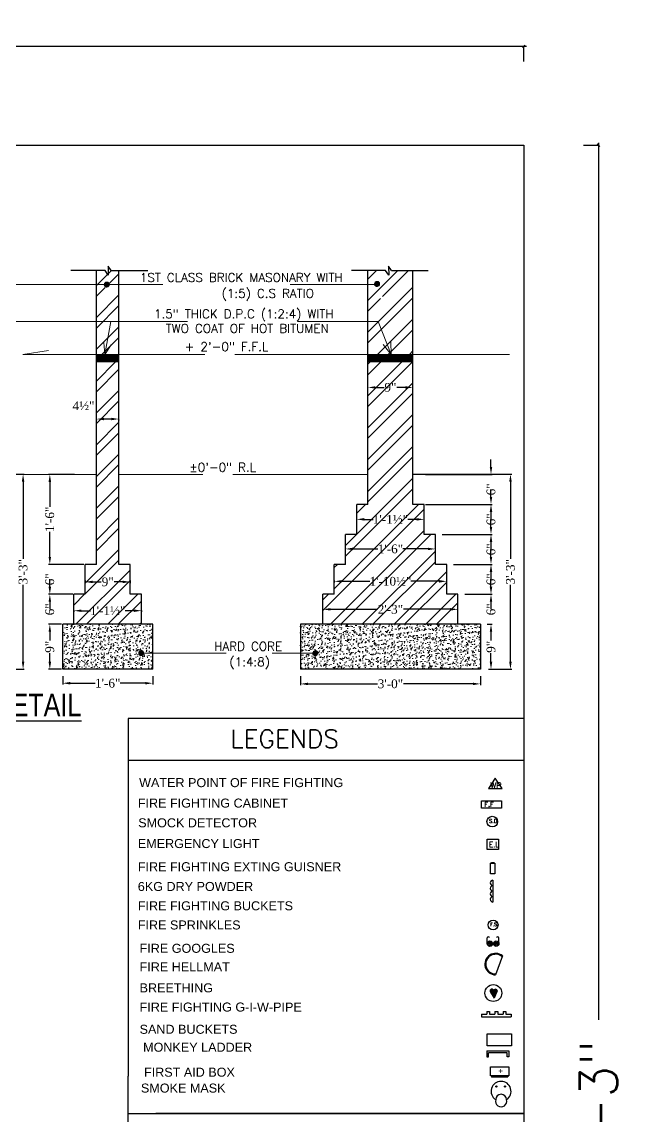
# Model space of a CAD drawing. Header units: inches. Extents: x 137014 to 144844, y -150241 to -148176.
# Drawn here: x 141464 to 141945, y -149147 to -148271 of the extents above; entities that cross this region are included whole.
import ezdxf
from ezdxf.enums import TextEntityAlignment as Align

# ---------------------------------------------------------------- set-up
doc = ezdxf.new("R2010")
doc.units = ezdxf.units.IN
doc.header["$LTSCALE"] = 15
doc.header["$MEASUREMENT"] = 0
doc.header["$PDMODE"] = 2
doc.layers.get('0').update_dxf_attribs({"linetype": 'CONTINUOUS'})
doc.layers.get('Defpoints').update_dxf_attribs({"linetype": 'CONTINUOUS'})
for name, color, linetype in [('DM', 8, 'CONTINUOUS'), ('HACH', 8, 'CONTINUOUS'), ('R-SIZE', 2, 'CONTINUOUS'), ('TEXT', 2, 'CONTINUOUS')]:
    doc.layers.add(name, color=color, linetype=linetype)
for name, color, linetype, lineweight in [('HAT', 7, 'CONTINUOUS', 13), ('SIZE', 7, 'CONTINUOUS', 20), ('thin', 47, 'CONTINUOUS', 13), ('WALL', 1, 'CONTINUOUS', 30)]:
    doc.layers.add(name, color=color, linetype=linetype, lineweight=lineweight)
doc.styles.add('01', font='arial.ttf', dxfattribs={"height": 5})
doc.styles.add('arial', font='times.ttf')
doc.styles.add('ROMANS', font='romans.shx')
doc.styles.add('SANSSERIF', font='swisse.ttf', dxfattribs={"width": 0.8, "height": 12})
doc.styles.get("Standard").update_dxf_attribs({"font": 'romand.shx', "height": 8})
doc.dimstyles.new('AHSAN', dxfattribs={"dimtxt": 8, "dimasz": 2, "dimexe": 0, "dimexo": 0, "dimgap": 0, "dimtad": 0, "dimdec": 4, "dimzin": 0, "dimdsep": 46, "dimlunit": 4, "dimtxsty": 'ROMANS', "dimblk1": 'OBLIQUE', "dimblk2": 'OBLIQUE', "dimsah": 1, "dimcen": 0, "dimdle": 2, "dimclrd": 256, "dimclre": 256, "dimclrt": 5, "dimadec": 0, "dimazin": 0, "dimtfac": 1, "dimtdec": 4, "dimtofl": 0, "dimtmove": 1, "dimatfit": 3, "dimldrblk": 'OBLIQUE', "dimfxl": 12, "dimfxlon": 1, "dimtolj": 1, "dimtzin": 0, "dimarcsym": 0})
doc.dimstyles.new('WKG DIM', dxfattribs={"dimtxt": 7, "dimasz": 6, "dimexe": 1, "dimexo": 1, "dimgap": 1, "dimtad": 0, "dimdec": 1, "dimrnd": 0.25, "dimzin": 0, "dimdsep": 46, "dimlunit": 4, "dimtxsty": 'arial', "dimcen": 0, "dimclrd": 256, "dimclre": 256, "dimclrt": 3, "dimadec": 0, "dimazin": 0, "dimtfac": 1, "dimtdec": 1, "dimtix": 1, "dimtofl": 0, "dimtmove": 2, "dimatfit": 3, "dimfxl": 1.5, "dimtolj": 1, "dimtzin": 0, "dimlwd": -1, "dimlwe": -1, "dimarcsym": 0})
pattern_1 = [(135, (149878.54179, -149374.48089), (0.0883883476, 0.0883883476), [])]
pattern_2 = [(45, (130005.449, -149716.299), (-12.727922, 12.727922), []), (45, (130013.934, -149716.299), (-12.727922, 12.727922), [])]
pattern_3 = [(50, (1095646.543, -427879.728), (7.172601826, -0.62752135), [0.75, -8.25]), (355, (1095646.543, -427879.728), (-1.387513336, 7.521921337), [0.6, -6.6]), (100.4514, (1095647.1406, -427879.78), (5.785093817, 6.89439542), [0.6374019, -7.01142112]), (46.1842, (1095646.543, -427877.728), (10.67241049, -1.65519014), [1.125, -12.375]), (96.6356, (1095647.432, -427877.866), (9.34662706, 9.74117871), [0.95610288, -10.51713]), (351.1842, (1095646.543, -427877.728), (9.34661945, 9.74118601), [0.9, -9.9]), (21, (1095647.543, -427878.228), (5.96907052, -4.026188907), [0.75, -8.25]), (326, (1095647.543, -427878.228), (2.43315332, 7.25150045), [0.6, -6.6]), (71.4514, (1095648.04, -427878.5634), (8.402226286, 3.225304967), [0.6374019, -7.01142112]), (37.5, (1095646.543, -427879.728), (0.121598553, 3.328938538), [0, -6.52, 0, -6.7, 0, -6.625]), (7.5, (1095646.543, -427879.728), (2.630695374, 3.944117119), [0, -3.82, 0, -6.37, 0, -2.525]), (327.5, (1095644.313, -427879.728), (5.338224362, -0.225548717), [0, -2.5, 0, -7.8, 0, -10.35]), (317.5, (1095643.313, -427879.728), (5.831861693, 1.001049823), [0, -3.25, 0, -5.18, 0, -7.35])]

# ---------------------------------------------------------------- blocks, each defined once
blk = doc.blocks.new('*D123')
at = {"layer": 'Defpoints', "color": 0, "ltscale": 5, "transparency": 16777216}
for p in [(141839.26, -148633.36), (141839.26, -148789.48), (141854.73, -148789.48)]:
    blk.add_point(p, dxfattribs=at)
at = {"layer": 'DM', "ltscale": 5, "transparency": 16777216}
for p, q in [((141840.26, -148633.36), (141855.73, -148633.36)), ((141854.73, -148639.36), (141854.73, -148701.05)), ((141854.73, -148783.48), (141854.73, -148721.8)), ((141840.26, -148789.48), (141855.73, -148789.48))]:
    blk.add_line(p, q, dxfattribs=at)
for points in [[(141853.73, -148639.36), (141855.73, -148639.36), (141854.73, -148633.36)], [(141853.73, -148783.48), (141855.73, -148783.48), (141854.73, -148789.48)]]:
    blk.add_solid(points, dxfattribs=at)
at = {"layer": 'DM', "color": 3, "ltscale": 5, "transparency": 16777216, "insert": (141854.73, -148711.42), "char_height": 7, "attachment_point": 5, "rotation": 90, "style": 'arial'}
blk.add_mtext('\\A1;3\'-3"', dxfattribs=at)
blk = doc.blocks.new('*D124')
at = {"layer": 'Defpoints', "color": 0, "ltscale": 5, "transparency": 16777216}
for p in [(141808.18, -148705.48), (141839.15, -148705.48), (141817.18, -148729.48)]:
    blk.add_point(p, dxfattribs=at)
at = {"layer": 'DM', "ltscale": 5, "transparency": 16777216}
for p, q in [((141839.15, -148699.48), (141839.15, -148693.48)), ((141809.18, -148705.48), (141840.15, -148705.48)), ((141818.18, -148729.48), (141840.15, -148729.48)), ((141839.15, -148735.48), (141839.15, -148741.48))]:
    blk.add_line(p, q, dxfattribs=at)
for points in [[(141838.15, -148699.48), (141840.15, -148699.48), (141839.15, -148705.48)], [(141838.15, -148735.48), (141840.15, -148735.48), (141839.15, -148729.48)]]:
    blk.add_solid(points, dxfattribs=at)
at = {"layer": 'DM', "color": 3, "ltscale": 5, "transparency": 16777216, "insert": (141839.15, -148717.48), "char_height": 7, "attachment_point": 5, "rotation": 90, "style": 'arial'}
blk.add_mtext('\\A1;6"', dxfattribs=at)
blk = doc.blocks.new('*D125')
at = {"layer": 'Defpoints', "color": 0, "ltscale": 5, "transparency": 16777216}
for p in [(141686.68, -148793.98), (141830.68, -148793.98), (141686.68, -148801.16)]:
    blk.add_point(p, dxfattribs=at)
at = {"layer": 'DM', "ltscale": 5, "transparency": 16777216}
for p, q in [((141686.68, -148794.98), (141686.68, -148802.16)), ((141692.68, -148801.16), (141748.31, -148801.16)), ((141824.68, -148801.16), (141769.06, -148801.16)), ((141830.68, -148794.98), (141830.68, -148802.16))]:
    blk.add_line(p, q, dxfattribs=at)
for points in [[(141692.68, -148800.16), (141692.68, -148802.16), (141686.68, -148801.16)], [(141824.68, -148800.16), (141824.68, -148802.16), (141830.68, -148801.16)]]:
    blk.add_solid(points, dxfattribs=at)
at = {"layer": 'DM', "color": 3, "ltscale": 5, "transparency": 16777216, "insert": (141758.68, -148801.16), "char_height": 7, "attachment_point": 5, "style": 'arial'}
blk.add_mtext('\\A1;3\'-0"', dxfattribs=at)
blk = doc.blocks.new('*D126')
at = {"layer": 'Defpoints', "color": 0, "ltscale": 5, "transparency": 16777216}
for p in [(141704.68, -148741.48), (141704.68, -148741.48), (141812.68, -148741.48)]:
    blk.add_point(p, dxfattribs=at)
at = {"layer": 'DM', "ltscale": 5, "transparency": 16777216}
for p, q in [((141710.68, -148741.48), (141748.21, -148741.48)), ((141806.68, -148741.48), (141769.16, -148741.48))]:
    blk.add_line(p, q, dxfattribs=at)
for points in [[(141710.68, -148740.48), (141710.68, -148742.48), (141704.68, -148741.48)], [(141806.68, -148740.48), (141806.68, -148742.48), (141812.68, -148741.48)]]:
    blk.add_solid(points, dxfattribs=at)
at = {"layer": 'DM', "color": 3, "ltscale": 5, "transparency": 16777216, "insert": (141758.68, -148741.48), "char_height": 7, "attachment_point": 5, "style": 'arial'}
blk.add_mtext('\\A1;2\'-3"', dxfattribs=at)
blk = doc.blocks.new('*D127')
at = {"layer": 'Defpoints', "color": 0, "ltscale": 5, "transparency": 16777216}
for p in [(141817.18, -148729.48), (141839.15, -148729.48), (141835.18, -148753.48)]:
    blk.add_point(p, dxfattribs=at)
at = {"layer": 'DM', "ltscale": 5, "transparency": 16777216}
for p, q in [((141839.15, -148723.48), (141839.15, -148717.48)), ((141818.18, -148729.48), (141840.15, -148729.48)), ((141836.18, -148753.48), (141840.15, -148753.48)), ((141839.15, -148759.48), (141839.15, -148765.48))]:
    blk.add_line(p, q, dxfattribs=at)
for points in [[(141838.15, -148723.48), (141840.15, -148723.48), (141839.15, -148729.48)], [(141838.15, -148759.48), (141840.15, -148759.48), (141839.15, -148753.48)]]:
    blk.add_solid(points, dxfattribs=at)
at = {"layer": 'DM', "color": 3, "ltscale": 5, "transparency": 16777216, "insert": (141839.15, -148741.48), "char_height": 7, "attachment_point": 5, "rotation": 90, "style": 'arial'}
blk.add_mtext('\\A1;6"', dxfattribs=at)
blk = doc.blocks.new('*D128')
at = {"layer": 'Defpoints', "color": 0, "ltscale": 5, "transparency": 16777216}
for p in [(141836.28, -148753.48), (141836.28, -148789.48), (141839.15, -148789.48)]:
    blk.add_point(p, dxfattribs=at)
at = {"layer": 'DM', "ltscale": 5, "transparency": 16777216}
for p, q in [((141837.28, -148753.48), (141840.15, -148753.48)), ((141839.15, -148759.48), (141839.15, -148766.33)), ((141839.15, -148783.48), (141839.15, -148776.63)), ((141837.28, -148789.48), (141840.15, -148789.48))]:
    blk.add_line(p, q, dxfattribs=at)
for points in [[(141838.15, -148759.48), (141840.15, -148759.48), (141839.15, -148753.48)], [(141838.15, -148783.48), (141840.15, -148783.48), (141839.15, -148789.48)]]:
    blk.add_solid(points, dxfattribs=at)
at = {"layer": 'DM', "color": 3, "ltscale": 5, "transparency": 16777216, "insert": (141839.15, -148771.48), "char_height": 7, "attachment_point": 5, "rotation": 90, "style": 'arial'}
blk.add_mtext('\\A1;9"', dxfattribs=at)
blk = doc.blocks.new('*D129')
at = {"layer": 'Defpoints', "color": 0, "ltscale": 5, "transparency": 16777216}
for p in [(141740.68, -148563.92), (141740.68, -148563.92), (141776.68, -148563.92)]:
    blk.add_point(p, dxfattribs=at)
at = {"layer": 'DM', "ltscale": 5, "transparency": 16777216}
for p, q in [((141746.68, -148563.92), (141753.54, -148563.92)), ((141770.68, -148563.92), (141763.83, -148563.92))]:
    blk.add_line(p, q, dxfattribs=at)
for points in [[(141746.68, -148562.92), (141746.68, -148564.92), (141740.68, -148563.92)], [(141770.68, -148562.92), (141770.68, -148564.92), (141776.68, -148563.92)]]:
    blk.add_solid(points, dxfattribs=at)
at = {"layer": 'DM', "color": 3, "ltscale": 5, "transparency": 16777216, "insert": (141758.68, -148563.92), "char_height": 7, "attachment_point": 5, "style": 'arial'}
blk.add_mtext('\\A1;9"', dxfattribs=at)
blk = doc.blocks.new('*D130')
at = {"layer": 'Defpoints', "color": 0, "ltscale": 5, "transparency": 16777216}
for p in [(141731.68, -148669.48), (141731.68, -148669.48), (141785.68, -148669.48)]:
    blk.add_point(p, dxfattribs=at)
at = {"layer": 'DM', "ltscale": 5, "transparency": 16777216}
for p, q in [((141737.68, -148669.48), (141744.83, -148669.48)), ((141779.68, -148669.48), (141772.54, -148669.48))]:
    blk.add_line(p, q, dxfattribs=at)
for points in [[(141737.68, -148668.48), (141737.68, -148670.48), (141731.68, -148669.48)], [(141779.68, -148668.48), (141779.68, -148670.48), (141785.68, -148669.48)]]:
    blk.add_solid(points, dxfattribs=at)
at = {"layer": 'DM', "color": 3, "ltscale": 5, "transparency": 16777216, "insert": (141758.68, -148669.48), "char_height": 7, "attachment_point": 5, "style": 'arial'}
blk.add_mtext('\\A1;1\'-1½"', dxfattribs=at)
blk = doc.blocks.new('*D131')
at = {"layer": 'Defpoints', "color": 0, "ltscale": 5, "transparency": 16777216}
for p in [(141713.68, -148717.48), (141713.68, -148719.08), (141803.68, -148717.48)]:
    blk.add_point(p, dxfattribs=at)
at = {"layer": 'DM', "ltscale": 5, "transparency": 16777216}
for p, q in [((141713.68, -148718.48), (141713.68, -148720.08)), ((141719.68, -148719.08), (141742.24, -148719.08)), ((141797.68, -148719.08), (141775.12, -148719.08)), ((141803.68, -148718.48), (141803.68, -148720.08))]:
    blk.add_line(p, q, dxfattribs=at)
for points in [[(141719.68, -148718.08), (141719.68, -148720.08), (141713.68, -148719.08)], [(141797.68, -148718.08), (141797.68, -148720.08), (141803.68, -148719.08)]]:
    blk.add_solid(points, dxfattribs=at)
at = {"layer": 'DM', "color": 3, "ltscale": 5, "transparency": 16777216, "insert": (141758.68, -148719.08), "char_height": 7, "attachment_point": 5, "style": 'arial'}
blk.add_mtext('\\A1;1\'-10½"', dxfattribs=at)
blk = doc.blocks.new('*D132')
at = {"layer": 'Defpoints', "color": 0, "ltscale": 5, "transparency": 16777216}
for p in [(141722.68, -148693.16), (141722.68, -148693.48), (141794.68, -148693.48)]:
    blk.add_point(p, dxfattribs=at)
at = {"layer": 'DM', "ltscale": 5, "transparency": 16777216}
for p, q in [((141722.68, -148692.48), (141722.68, -148692.16)), ((141728.68, -148693.16), (141748.7, -148693.16)), ((141788.68, -148693.16), (141768.66, -148693.16)), ((141794.68, -148692.48), (141794.68, -148692.16))]:
    blk.add_line(p, q, dxfattribs=at)
for points in [[(141728.68, -148692.16), (141728.68, -148694.16), (141722.68, -148693.16)], [(141788.68, -148692.16), (141788.68, -148694.16), (141794.68, -148693.16)]]:
    blk.add_solid(points, dxfattribs=at)
at = {"layer": 'DM', "color": 3, "ltscale": 5, "transparency": 16777216, "insert": (141758.68, -148693.16), "char_height": 7, "attachment_point": 5, "style": 'arial'}
blk.add_mtext('\\A1;1\'-6"', dxfattribs=at)
blk = doc.blocks.new('*D133')
at = {"layer": 'Defpoints', "color": 0, "ltscale": 5, "transparency": 16777216}
for p in [(141785.68, -148657.48), (141839.15, -148657.48), (141799.18, -148681.48)]:
    blk.add_point(p, dxfattribs=at)
at = {"layer": 'DM', "ltscale": 5, "transparency": 16777216}
for p, q in [((141839.15, -148651.48), (141839.15, -148645.48)), ((141786.68, -148657.48), (141840.15, -148657.48)), ((141800.18, -148681.48), (141840.15, -148681.48)), ((141839.15, -148687.48), (141839.15, -148693.48))]:
    blk.add_line(p, q, dxfattribs=at)
for points in [[(141838.15, -148651.48), (141840.15, -148651.48), (141839.15, -148657.48)], [(141838.15, -148687.48), (141840.15, -148687.48), (141839.15, -148681.48)]]:
    blk.add_solid(points, dxfattribs=at)
at = {"layer": 'DM', "color": 3, "ltscale": 5, "transparency": 16777216, "insert": (141839.15, -148669.48), "char_height": 7, "attachment_point": 5, "rotation": 90, "style": 'arial'}
blk.add_mtext('\\A1;6"', dxfattribs=at)
blk = doc.blocks.new('*D134')
at = {"layer": 'Defpoints', "color": 0, "ltscale": 5, "transparency": 16777216}
for p in [(141799.18, -148681.48), (141839.15, -148681.48), (141808.18, -148705.48)]:
    blk.add_point(p, dxfattribs=at)
at = {"layer": 'DM', "ltscale": 5, "transparency": 16777216}
for p, q in [((141839.15, -148675.48), (141839.15, -148669.48)), ((141800.18, -148681.48), (141840.15, -148681.48)), ((141809.18, -148705.48), (141840.15, -148705.48)), ((141839.15, -148711.48), (141839.15, -148717.48))]:
    blk.add_line(p, q, dxfattribs=at)
for points in [[(141838.15, -148675.48), (141840.15, -148675.48), (141839.15, -148681.48)], [(141838.15, -148711.48), (141840.15, -148711.48), (141839.15, -148705.48)]]:
    blk.add_solid(points, dxfattribs=at)
at = {"layer": 'DM', "color": 3, "ltscale": 5, "transparency": 16777216, "insert": (141839.15, -148693.48), "char_height": 7, "attachment_point": 5, "rotation": 90, "style": 'arial'}
blk.add_mtext('\\A1;6"', dxfattribs=at)
blk = doc.blocks.new('*D135')
at = {"layer": 'Defpoints', "color": 0, "ltscale": 5, "transparency": 16777216}
for p in [(141785.68, -148633.48), (141839.15, -148633.48), (141785.68, -148657.48)]:
    blk.add_point(p, dxfattribs=at)
at = {"layer": 'DM', "ltscale": 5, "transparency": 16777216}
for p, q in [((141839.15, -148627.48), (141839.15, -148621.48)), ((141786.68, -148633.48), (141840.15, -148633.48)), ((141786.68, -148657.48), (141840.15, -148657.48)), ((141839.15, -148663.48), (141839.15, -148669.48))]:
    blk.add_line(p, q, dxfattribs=at)
for points in [[(141838.15, -148627.48), (141840.15, -148627.48), (141839.15, -148633.48)], [(141838.15, -148663.48), (141840.15, -148663.48), (141839.15, -148657.48)]]:
    blk.add_solid(points, dxfattribs=at)
at = {"layer": 'DM', "color": 3, "ltscale": 5, "transparency": 16777216, "insert": (141839.15, -148645.48), "char_height": 7, "attachment_point": 5, "rotation": 90, "style": 'arial'}
blk.add_mtext('\\A1;6"', dxfattribs=at)
blk = doc.blocks.new('*D136')
at = {"layer": 'Defpoints', "color": 0, "ltscale": 5, "transparency": 16777216}
for p in [(141486.13, -148705.48), (141514.45, -148705.48), (141505.45, -148729.48)]:
    blk.add_point(p, dxfattribs=at)
at = {"layer": 'DM', "ltscale": 5, "transparency": 16777216}
for p, q in [((141486.13, -148699.48), (141486.13, -148693.48)), ((141513.45, -148705.48), (141485.13, -148705.48)), ((141504.45, -148729.48), (141485.13, -148729.48)), ((141486.13, -148735.48), (141486.13, -148741.48))]:
    blk.add_line(p, q, dxfattribs=at)
for points in [[(141485.13, -148699.48), (141487.13, -148699.48), (141486.13, -148705.48)], [(141485.13, -148735.48), (141487.13, -148735.48), (141486.13, -148729.48)]]:
    blk.add_solid(points, dxfattribs=at)
at = {"layer": 'DM', "color": 3, "ltscale": 5, "transparency": 16777216, "insert": (141486.13, -148717.48), "char_height": 7, "attachment_point": 5, "rotation": 90, "style": 'arial'}
blk.add_mtext('\\A1;6"', dxfattribs=at)
blk = doc.blocks.new('*D137')
at = {"layer": 'Defpoints', "color": 0, "ltscale": 5, "transparency": 16777216}
for p in [(141505.45, -148741.48), (141559.45, -148741.48), (141505.45, -148742.59)]:
    blk.add_point(p, dxfattribs=at)
at = {"layer": 'DM', "ltscale": 5, "transparency": 16777216}
for p, q in [((141505.45, -148742.48), (141505.45, -148743.59)), ((141511.45, -148742.59), (141518.59, -148742.59)), ((141553.45, -148742.59), (141546.31, -148742.59)), ((141559.45, -148742.48), (141559.45, -148743.59))]:
    blk.add_line(p, q, dxfattribs=at)
for points in [[(141511.45, -148741.59), (141511.45, -148743.59), (141505.45, -148742.59)], [(141553.45, -148741.59), (141553.45, -148743.59), (141559.45, -148742.59)]]:
    blk.add_solid(points, dxfattribs=at)
at = {"layer": 'DM', "color": 3, "ltscale": 5, "transparency": 16777216, "insert": (141532.45, -148742.59), "char_height": 7, "attachment_point": 5, "style": 'arial'}
blk.add_mtext('\\A1;1\'-1½"', dxfattribs=at)
blk = doc.blocks.new('*D138')
at = {"layer": 'Defpoints', "color": 0, "ltscale": 5, "transparency": 16777216}
for p in [(141496.45, -148793.98), (141568.45, -148793.98), (141568.45, -148800.62)]:
    blk.add_point(p, dxfattribs=at)
at = {"layer": 'DM', "ltscale": 5, "transparency": 16777216}
for p, q in [((141496.45, -148794.98), (141496.45, -148801.62)), ((141502.45, -148800.62), (141522.47, -148800.62)), ((141562.45, -148800.62), (141542.43, -148800.62)), ((141568.45, -148794.98), (141568.45, -148801.62))]:
    blk.add_line(p, q, dxfattribs=at)
for points in [[(141502.45, -148799.62), (141502.45, -148801.62), (141496.45, -148800.62)], [(141562.45, -148799.62), (141562.45, -148801.62), (141568.45, -148800.62)]]:
    blk.add_solid(points, dxfattribs=at)
at = {"layer": 'DM', "color": 3, "ltscale": 5, "transparency": 16777216, "insert": (141532.45, -148800.62), "char_height": 7, "attachment_point": 5, "style": 'arial'}
blk.add_mtext('\\A1;1\'-6"', dxfattribs=at)
blk = doc.blocks.new('*D139')
at = {"layer": 'Defpoints', "color": 0, "ltscale": 5, "transparency": 16777216}
for p in [(141486.13, -148729.48), (141505.45, -148729.48), (141496.45, -148753.48)]:
    blk.add_point(p, dxfattribs=at)
at = {"layer": 'DM', "ltscale": 5, "transparency": 16777216}
for p, q in [((141486.13, -148723.48), (141486.13, -148717.48)), ((141504.45, -148729.48), (141485.13, -148729.48)), ((141495.45, -148753.48), (141485.13, -148753.48)), ((141486.13, -148759.48), (141486.13, -148765.48))]:
    blk.add_line(p, q, dxfattribs=at)
for points in [[(141485.13, -148723.48), (141487.13, -148723.48), (141486.13, -148729.48)], [(141485.13, -148759.48), (141487.13, -148759.48), (141486.13, -148753.48)]]:
    blk.add_solid(points, dxfattribs=at)
at = {"layer": 'DM', "color": 3, "ltscale": 5, "transparency": 16777216, "insert": (141486.13, -148741.48), "char_height": 7, "attachment_point": 5, "rotation": 90, "style": 'arial'}
blk.add_mtext('\\A1;6"', dxfattribs=at)
blk = doc.blocks.new('*D140')
at = {"layer": 'Defpoints', "color": 0, "ltscale": 5, "transparency": 16777216}
for p in [(141486.13, -148753.48), (141496.45, -148753.48), (141496.45, -148789.48)]:
    blk.add_point(p, dxfattribs=at)
at = {"layer": 'DM', "ltscale": 5, "transparency": 16777216}
for p, q in [((141495.45, -148753.48), (141485.13, -148753.48)), ((141486.13, -148759.48), (141486.13, -148766.33)), ((141486.13, -148783.48), (141486.13, -148776.63)), ((141495.45, -148789.48), (141485.13, -148789.48))]:
    blk.add_line(p, q, dxfattribs=at)
for points in [[(141485.13, -148759.48), (141487.13, -148759.48), (141486.13, -148753.48)], [(141485.13, -148783.48), (141487.13, -148783.48), (141486.13, -148789.48)]]:
    blk.add_solid(points, dxfattribs=at)
at = {"layer": 'DM', "color": 3, "ltscale": 5, "transparency": 16777216, "insert": (141486.13, -148771.48), "char_height": 7, "attachment_point": 5, "rotation": 90, "style": 'arial'}
blk.add_mtext('\\A1;9"', dxfattribs=at)
blk = doc.blocks.new('*D141')
at = {"layer": 'Defpoints', "color": 0, "ltscale": 5, "transparency": 16777216}
for p in [(141514.45, -148717.48), (141514.45, -148719.56), (141550.45, -148717.48)]:
    blk.add_point(p, dxfattribs=at)
at = {"layer": 'DM', "ltscale": 5, "transparency": 16777216}
for p, q in [((141514.45, -148718.48), (141514.45, -148720.56)), ((141520.45, -148719.56), (141527.3, -148719.56)), ((141544.45, -148719.56), (141537.6, -148719.56)), ((141550.45, -148718.48), (141550.45, -148720.56))]:
    blk.add_line(p, q, dxfattribs=at)
for points in [[(141520.45, -148718.56), (141520.45, -148720.56), (141514.45, -148719.56)], [(141544.45, -148718.56), (141544.45, -148720.56), (141550.45, -148719.56)]]:
    blk.add_solid(points, dxfattribs=at)
at = {"layer": 'DM', "color": 3, "ltscale": 5, "transparency": 16777216, "insert": (141532.45, -148719.56), "char_height": 7, "attachment_point": 5, "style": 'arial'}
blk.add_mtext('\\A1;9"', dxfattribs=at)
blk = doc.blocks.new('*D142')
at = {"layer": 'Defpoints', "color": 0, "ltscale": 5, "transparency": 16777216}
for p in [(141523.45, -148588.88), (141523.45, -148589.2), (141541.45, -148588.88)]:
    blk.add_point(p, dxfattribs=at)
at = {"layer": 'DM', "ltscale": 5, "transparency": 16777216}
for p, q in [((141523.45, -148589.88), (141523.45, -148590.2)), ((141535.45, -148589.2), (141529.45, -148589.2)), ((141541.45, -148589.88), (141541.45, -148590.2))]:
    blk.add_line(p, q, dxfattribs=at)
for points in [[(141529.45, -148588.2), (141529.45, -148590.2), (141523.45, -148589.2)], [(141535.45, -148588.2), (141535.45, -148590.2), (141541.45, -148589.2)]]:
    blk.add_solid(points, dxfattribs=at)
at = {"layer": 'DM', "color": 3, "ltscale": 5, "transparency": 16777216, "insert": (141513.08, -148578.58), "char_height": 7, "attachment_point": 5, "style": 'arial'}
blk.add_mtext('\\A1;4½"', dxfattribs=at)
blk = doc.blocks.new('*D143')
at = {"layer": 'Defpoints', "color": 0, "ltscale": 5, "transparency": 16777216}
for p in [(141486.13, -148633.48), (141506.78, -148633.48), (141514.45, -148705.48)]:
    blk.add_point(p, dxfattribs=at)
at = {"layer": 'DM', "ltscale": 5, "transparency": 16777216}
for p, q in [((141505.78, -148633.48), (141485.13, -148633.48)), ((141486.13, -148639.48), (141486.13, -148659.5)), ((141486.13, -148699.48), (141486.13, -148679.46)), ((141513.45, -148705.48), (141485.13, -148705.48))]:
    blk.add_line(p, q, dxfattribs=at)
for points in [[(141485.13, -148639.48), (141487.13, -148639.48), (141486.13, -148633.48)], [(141485.13, -148699.48), (141487.13, -148699.48), (141486.13, -148705.48)]]:
    blk.add_solid(points, dxfattribs=at)
at = {"layer": 'DM', "color": 3, "ltscale": 5, "transparency": 16777216, "insert": (141486.13, -148669.48), "char_height": 7, "attachment_point": 5, "rotation": 90, "style": 'arial'}
blk.add_mtext('\\A1;1\'-6"', dxfattribs=at)
blk = doc.blocks.new('*D144')
at = {"layer": 'Defpoints', "color": 0, "ltscale": 5, "transparency": 16777216}
for p in [(141452.18, -148633.36), (141452.18, -148789.48), (141464.74, -148789.48)]:
    blk.add_point(p, dxfattribs=at)
at = {"layer": 'DM', "ltscale": 5, "transparency": 16777216}
for p, q in [((141453.18, -148633.36), (141465.74, -148633.36)), ((141464.74, -148639.36), (141464.74, -148701.05)), ((141464.74, -148783.48), (141464.74, -148721.8)), ((141453.18, -148789.48), (141465.74, -148789.48))]:
    blk.add_line(p, q, dxfattribs=at)
for points in [[(141463.74, -148639.36), (141465.74, -148639.36), (141464.74, -148633.36)], [(141463.74, -148783.48), (141465.74, -148783.48), (141464.74, -148789.48)]]:
    blk.add_solid(points, dxfattribs=at)
at = {"layer": 'DM', "color": 3, "ltscale": 5, "transparency": 16777216, "insert": (141464.74, -148711.42), "char_height": 7, "attachment_point": 5, "rotation": 90, "style": 'arial'}
blk.add_mtext('\\A1;3\'-3"', dxfattribs=at)
blk = doc.blocks.new('_OBLIQUE')
at = {"color": 0, "linetype": 'ByBlock'}
blk.add_line((-0.5, -0.5), (0.5, 0.5), dxfattribs=at)
blk = doc.blocks.new('*D1336')
at = {"layer": 'Defpoints', "color": 0, "ltscale": 5, "transparency": 16777216}
for p in [(141865.51, -148291.09), (139129.51, -148370.09), (141865.51, -148370.09)]:
    blk.add_point(p, dxfattribs=at)
at = {"layer": 'HACH', "lineweight": -2, "ltscale": 5, "transparency": 16777216}
for p, q in [((139127.51, -148291.09), (140313.94, -148291.09)), ((139129.51, -148303.09), (139129.51, -148291.09)), ((141867.51, -148291.09), (140681.08, -148291.09)), ((141865.51, -148303.09), (141865.51, -148291.09))]:
    blk.add_line(p, q, dxfattribs=at)
at = {"layer": 'HACH', "lineweight": -2, "ltscale": 5, "transparency": 16777216, "xscale": 2, "yscale": 2, "zscale": 2, "rotation": 180}
blk.add_blockref('_OBLIQUE', (139129.51, -148291.09), dxfattribs=at)
at = {"layer": 'HACH', "lineweight": -2, "ltscale": 5, "transparency": 16777216, "xscale": 2, "yscale": 2, "zscale": 2}
blk.add_blockref('_OBLIQUE', (141865.51, -148291.09), dxfattribs=at)
at = {"layer": 'HACH', "color": 5, "ltscale": 5, "transparency": 16777216, "insert": (140497.51, -148291.09), "char_height": 30, "attachment_point": 5, "style": 'ROMANS'}
blk.add_mtext("\\A1;28.25----228'", dxfattribs=at)
blk = doc.blocks.new('*D1337')
at = {"layer": 'Defpoints', "color": 0, "ltscale": 5, "transparency": 16777216}
for p in [(141865.51, -148370.09), (141865.51, -150221.09), (141925.19, -150221.09)]:
    blk.add_point(p, dxfattribs=at)
at = {"layer": 'HACH', "lineweight": -2, "ltscale": 5, "transparency": 16777216}
for p, q in [((141913.19, -148370.09), (141925.19, -148370.09)), ((141925.19, -148368.09), (141925.19, -149069.87)), ((141925.19, -150223.09), (141925.19, -149521.3)), ((141913.19, -150221.09), (141925.19, -150221.09))]:
    blk.add_line(p, q, dxfattribs=at)
at = {"layer": 'HACH', "lineweight": -2, "ltscale": 5, "transparency": 16777216, "xscale": 2, "yscale": 2, "zscale": 2}
for p, rotation in [((141925.19, -148370.09), 90), ((141925.19, -150221.09), 270)]:
    blk.add_blockref('_OBLIQUE', p, dxfattribs=dict(at, rotation=rotation))
at = {"layer": 'HACH', "color": 5, "ltscale": 5, "transparency": 16777216, "insert": (141925.19, -149295.59), "char_height": 30, "attachment_point": 5, "rotation": 90, "style": 'ROMANS'}
blk.add_mtext('\\A1;19.28----154\'-3"', dxfattribs=at)

msp = doc.modelspace()

# ---------------------------------------------------------------- hatches: boundary and pattern name
for points in [[(141838.73068, -148944.73364), (141842.29728, -148944.73364, 0.26545942)], [(141840.50247, -149008.9918), (141840.57511, -149008.9918, -1), (141841.08277, -149008.9918), (141841.1554, -149008.9918, 0.999991376)], [(141844.16217, -149046.85794, 1), (141841.28467, -149046.85794, 1.153352938), (141838.41308, -149047.26903), (141841.70639, -149052.58275)]]:
    msp.add_hatch(color=256).paths.add_polyline_path(points)
at = {"layer": 'HAT'}
h = msp.add_hatch(dxfattribs=at)
h.set_pattern_fill('AR-CONC', color=256, style=0)
h.set_pattern_definition(pattern_3)
h.paths.add_polyline_path([(141568.44949, -148753.48089), (141496.44949, -148753.48089), (141496.44949, -148789.48089), (141568.44949, -148789.48089), (141568.44949, -148776.52679), (141561.23279, -148776.52679, -1), (141557.23279, -148776.52679, -1), (141561.23279, -148776.52679), (141568.44949, -148776.52679)])
h = msp.add_hatch(dxfattribs=at)
h.set_pattern_fill('AR-CONC', color=256, style=0)
h.set_pattern_definition(pattern_3)
h.paths.add_polyline_path([(141830.68329, -148753.48089), (141686.68329, -148753.48089), (141686.68329, -148776.52679), (141696.57237, -148776.52679, -1), (141700.57237, -148776.52679, -1), (141696.57237, -148776.52679), (141686.68329, -148776.52679), (141686.68329, -148789.48089), (141830.68329, -148789.48089)])
at = {"layer": 'thin'}
h = msp.add_hatch(dxfattribs=at)
h.set_pattern_fill('ANSI32', color=256, scale=48, style=0)
h.set_pattern_definition(pattern_2)
h.paths.add_polyline_path([(141523.44949, -148470.4278), (141530.35611, -148470.4278), (141532.90715, -148473.96894), (141532.76541, -148466.88665), (141535.14042, -148470.35012), (141541.44949, -148470.35012), (141541.44949, -148484.54811), (141534.30407, -148484.54811, 1), (141530.30407, -148484.54811, 1), (141534.30407, -148484.54811), (141541.44949, -148484.54811), (141541.44949, -148511.23997), (141534.91406, -148511.23997), (141530.25837, -148537.48089), (141523.44949, -148537.48089)])
h.paths.add_polyline_path([(141534.91406, -148511.23997), (141541.44949, -148511.23997), (141541.44949, -148537.48089), (141530.25837, -148537.48089)], flags=16)
h.paths.add_polyline_path([(141523.44949, -148543.48089), (141541.44949, -148543.48089), (141541.44949, -148705.48089), (141550.44949, -148705.48089), (141550.44949, -148729.48089), (141559.44949, -148729.48089), (141559.44949, -148753.48089), (141505.44949, -148753.48089), (141505.44949, -148729.48089), (141514.44949, -148729.48089), (141514.44949, -148705.48089), (141523.44949, -148705.48089)])
h.paths.add_polyline_path([(141544.11615, -148739.20745), (141520.78282, -148739.20745), (141520.78282, -148745.96935), (141544.11615, -148745.96935)], flags=24)
h.paths.add_polyline_path([(141536.21139, -148716.17488), (141528.68758, -148716.17488), (141528.68758, -148722.93678), (141536.21139, -148722.93678)], flags=24)
h.paths.add_polyline_path([(141539.06853, -148585.82021), (141525.83044, -148585.82021), (141525.83044, -148592.58211), (141539.06853, -148592.58211)], flags=24)
h = msp.add_hatch(dxfattribs=at)
h.set_pattern_fill('ANSI32', color=256, scale=48, style=0)
h.set_pattern_definition(pattern_2)
h.paths.add_polyline_path([(141748.99924, -148511.23997), (141740.68329, -148511.23997), (141740.68329, -148490.75996), (141748.2914, -148490.80157, 1.002737975), (141752.29137, -148490.8125, 0.997269501), (141748.2914, -148490.80157), (141740.68329, -148490.75996), (141740.68329, -148470.4278), (141754.86199, -148470.4278), (141757.41303, -148473.96894), (141757.27129, -148466.88665), (141759.6463, -148470.35012), (141776.68329, -148470.35012), (141776.68329, -148537.48089), (141759.4026, -148537.48089)])
h.paths.add_polyline_path([(141759.4026, -148537.48089), (141740.68329, -148537.48089), (141740.68329, -148511.23997), (141748.99924, -148511.23997)])
h.paths.add_polyline_path([(141740.68329, -148543.48089), (141776.68329, -148543.48089), (141776.68329, -148657.48089), (141785.68329, -148657.48089), (141785.68329, -148681.48089), (141794.68329, -148681.48089), (141794.68329, -148705.48089), (141803.68329, -148705.48089), (141803.68329, -148729.48089), (141812.68329, -148729.48089), (141812.68329, -148753.48089), (141704.68329, -148753.48089), (141704.68329, -148729.48089), (141713.68329, -148729.48089), (141713.68329, -148705.48089), (141722.68329, -148705.48089), (141722.68329, -148681.48089), (141731.68329, -148681.48089), (141731.68329, -148657.48089), (141740.68329, -148657.48089)])
h.paths.add_polyline_path([(141762.4452, -148560.53455), (141754.92139, -148560.53455), (141754.92139, -148567.29646), (141762.4452, -148567.29646)], flags=24)
h.paths.add_polyline_path([(141770.34996, -148666.09994), (141747.01662, -148666.09994), (141747.01662, -148672.86184), (141770.34996, -148672.86184)], flags=24)
h.paths.add_polyline_path([(141767.49281, -148689.78125), (141749.87377, -148689.78125), (141749.87377, -148696.54316), (141767.49281, -148696.54316)], flags=24)
h.paths.add_polyline_path([(141772.25472, -148715.69408), (141745.11186, -148715.69408), (141745.11186, -148722.45598), (141772.25472, -148722.45598)], flags=24)
h.paths.add_polyline_path([(141767.77853, -148738.09994), (141749.58805, -148738.09994), (141749.58805, -148744.86184), (141767.77853, -148744.86184)], flags=24)
h = msp.add_hatch(dxfattribs=at)
h.set_pattern_fill('ANSI31', color=256, style=0)
h.set_pattern_definition([(135, (149901.04487, -149368.67819), (0.0883883476, 0.0883883476), [])])
h.paths.add_polyline_path([(141533.69913, -148481.60973, -1), (141529.69913, -148481.60973, -1)])
h = msp.add_hatch(dxfattribs=at)
h.set_pattern_fill('ANSI31', color=256, style=0)
h.set_pattern_definition([(135, (149876.16782, -149364.79593), (0.0883883476, 0.0883883476), [])])
h.paths.add_polyline_path([(141749.9174, -148481.12754, -1), (141745.9174, -148481.12754, -1)])
h = msp.add_hatch(dxfattribs=at)
h.set_pattern_fill('ANSI31', color=256, style=0)
h.set_pattern_definition([(135, (149902.54179, -149374.48089), (0.0883883476, 0.0883883476), [])])
h.paths.add_polyline_path([(141523.44949, -148543.48089), (141523.44949, -148537.48089), (141541.44949, -148537.48089), (141541.44949, -148543.48089)])
h = msp.add_hatch(dxfattribs=at)
h.set_pattern_fill('ANSI31', color=256, style=0)
h.set_pattern_definition(pattern_1)
h.paths.add_polyline_path([(141740.68329, -148543.48089), (141740.68329, -148537.48089), (141776.68329, -148537.48089), (141776.68329, -148543.48089)])
h = msp.add_hatch(dxfattribs=at)
h.set_pattern_fill('ANSI31', color=256, style=0)
h.set_pattern_definition(pattern_1)
h.paths.add_polyline_path([(141696.57237, -148776.52679, -1), (141700.57237, -148776.52679, -1)])
h.paths.add_polyline_path([(141561.23279, -148776.52679, -1), (141557.23279, -148776.52679, -1)])

# ---------------------------------------------------------------- linework, layer by layer
at = {"ltscale": 0.22}
for p, q in [((141842.61907, -148876.66206), (141837.07915, -148884.74244)), ((141848.15898, -148884.74244), (141842.61907, -148876.66206)), ((141837.07915, -148884.74244), (141848.15898, -148884.74244)), ((141839.52016, -149114.67079), (141839.52016, -149115.76037)), ((141852.66174, -149115.76037), (141839.52016, -149115.76037)), ((141852.66174, -149114.39661), (141852.66174, -149115.48619))]:
    msp.add_line(p, q, dxfattribs=at)
for p, q in [((141840.73333, -148958.1827), (141840.73333, -148975.71983)), ((141836.14415, -149008.9918), (141836.14415, -149004.43233)), ((141840.57511, -149008.9918), (141840.50247, -149008.9918)), ((141841.08277, -149008.9918), (141841.1554, -149008.9918)), ((141845.51372, -149008.9918), (141845.51372, -149004.43233)), ((141848.41995, -149018.84309), (141842.86204, -149034.01293)), ((141838.82552, -149047.9345), (141841.70639, -149052.58275)), ((141844.16217, -149046.85794), (141841.70639, -149052.58275)), ((141831.44766, -149065.41715), (141835.80597, -149065.41715)), ((141831.44766, -149065.41715), (141831.44766, -149067.59631)), ((141835.80597, -149063.23799), (141837.98513, -149063.23799)), ((141835.80597, -149063.23799), (141835.80597, -149065.41715)), ((141837.98513, -149063.23799), (141837.98513, -149065.41715)), ((141837.98513, -149065.41715), (141842.34345, -149065.41715)), ((141842.34345, -149063.23799), (141844.52261, -149063.23799)), ((141842.34345, -149063.23799), (141842.34345, -149065.41715)), ((141844.52261, -149063.23799), (141844.52261, -149065.41715)), ((141844.52261, -149065.41715), (141848.88093, -149065.41715)), ((141848.88093, -149063.23799), (141851.06008, -149063.23799)), ((141848.88093, -149063.23799), (141848.88093, -149065.41715)), ((141851.06008, -149063.23799), (141851.06008, -149065.41715)), ((141851.06008, -149065.41715), (141855.4184, -149065.41715)), ((141855.4184, -149065.41715), (141855.4184, -149067.59631)), ((141831.44766, -149067.59631), (141855.4184, -149067.59631)), ((141835.84482, -149094.74288), (141853.31721, -149094.74288)), ((141835.84482, -149094.74288), (141835.84482, -149099.61981)), ((141835.84482, -149099.61981), (141837.138, -149099.61981)), ((141852.02403, -149096.35416), (141837.138, -149096.35416)), ((141837.138, -149099.61981), (141837.138, -149096.35416)), ((141852.02403, -149099.61981), (141852.02403, -149096.35416)), ((141853.31721, -149099.61981), (141852.02403, -149099.61981)), ((141853.31721, -149094.74288), (141853.31721, -149099.61981))]:
    msp.add_line(p, q)
for points in [[(141831.66816, -148894.7356), (141847.54246, -148894.7356), (141847.54246, -148900.51187), (141831.66816, -148900.51187)], [(141836.0224, -148925.39003), (141845.20203, -148925.39003), (141845.20203, -148933.63962), (141836.0224, -148933.63962)], [(141838.79377, -149107.55673), (141853.38812, -149107.55673), (141853.38812, -149114.67079), (141838.79377, -149114.67079)]]:
    msp.add_lwpolyline(points, close=True, dxfattribs=at)
msp.add_lwpolyline([(141838.73068, -148944.73364), (141842.29728, -148944.73364), (141842.29728, -148953.23782), (141838.73068, -148953.23782)], close=True)
at = {"color": 2}
msp.add_lwpolyline([(141836.13063, -149081.09628), (141855.68221, -149081.09628), (141855.68221, -149090.76254), (141836.13063, -149090.76254)], close=True, dxfattribs=at)
at = {"ltscale": 0.22}
for centre, radius in [((141840.2061, -148911.34569), 4.27557), ((141840.83622, -148994.04344), 3.93776), ((141843.43582, -149123.2896), 0.45994), ((141850.34468, -149123.2896), 0.45994)]:
    msp.add_circle(centre, radius, dxfattribs=at)
for centre, radius in [((141838.32331, -149008.9918), 2.17916), ((141838.32331, -149008.9918), 1.45277), ((141838.32331, -149008.9918), 0.72639), ((141843.33456, -149008.9918), 2.17916), ((141843.33456, -149008.9918), 1.45277), ((141843.33456, -149008.9918), 0.72639), ((141841.0388, -149048.53096), 6.75306)]:
    msp.add_circle(centre, radius)
for centre, radius, start, end in [((141840.51398, -148947.85584), 3.5956, 60.26636026, 119.73363974), ((141840.73333, -148960.37484), 2.19214, 90, 270), ((141840.73333, -148964.75912), 2.19214, 90, 270), ((141840.73333, -148969.1434), 2.19214, 90, 270), ((141840.73333, -148973.52769), 2.19214, 90, 270), ((141837.11682, -149004.43233), 0.97266, 0, 180), ((141844.54106, -149004.43233), 0.97266, 0, 180), ((141840.82894, -149008.9918), 0.32647, 0, 180), ((141840.82894, -149008.9918), 0.25383, 0, 180), ((141842.86204, -149025.40986), 8.60307, 49.75644927, 270), ((141842.86204, -149025.40986), 7.87669, 49.75644927, 270), ((141839.81945, -149046.85794), 1.46522, 0, 227.28528723), ((141842.72342, -149046.85794), 1.43875, 0, 180)]:
    msp.add_arc(centre, radius, start, end)
for centre, radius, start, end in [((141847.22802, -149127.1609), 7.96511, 302.76539611, 237.23460389), ((141847.22802, -149135.12601), 4.49315, 163.61730194, 16.38269806), ((141847.22802, -149133.85871), 4.31072, 0, 180)]:
    msp.add_arc(centre, radius, start, end, dxfattribs=at)
at = {"layer": 'DM', "ltscale": 5}
msp.add_line((141854.72923, -148633.48089), (141776.68329, -148633.48089), dxfattribs=at)
at = {"layer": 'thin'}
for p, q in [((141304.60984, -148481.60973), (141531.80096, -148481.5079)), ((141576.69849, -148481.60973), (141531.69913, -148481.60973)), ((141747.43521, -148481.60973), (141678.43585, -148481.60973)), ((141537.5885, -148511.13814), (141306.17387, -148511.23997)), ((141534.91406, -148511.23997), (141530.25837, -148537.48089)), ((141534.91406, -148511.23997), (141596.27016, -148511.23997)), ((141684.22339, -148511.23997), (141748.99924, -148511.23997)), ((141748.99924, -148511.23997), (141759.4026, -148537.48089)), ((141530.25837, -148537.48089), (141529.28542, -148528.04015)), ((141530.25837, -148537.48089), (141535.35099, -148529.77802)), ((141759.4026, -148537.48089), (141752.85903, -148529.61547)), ((141759.4026, -148537.48089), (141758.94277, -148527.42924)), ((141484.95468, -148534.40152), (141464.66879, -148537.48089)), ((141610.09409, -148537.48089), (141464.66879, -148537.48089)), ((141740.68329, -148537.48089), (141634.09409, -148537.48089)), ((141776.68329, -148537.48089), (141740.68329, -148537.48089)), ((141853.82854, -148537.48089), (141776.68329, -148537.48089)), ((141541.44949, -148543.48089), (141523.44949, -148543.48089)), ((141776.68329, -148543.48089), (141740.68329, -148543.48089)), ((141523.44949, -148633.48089), (141464.66879, -148633.48089)), ((141608.56943, -148633.48089), (141541.44949, -148633.48089)), ((141740.68329, -148633.48089), (141632.56943, -148633.48089)), ((141627.28431, -148776.52679), (141559.23279, -148776.52679)), ((141663.96654, -148776.52679), (141698.57237, -148776.52679))]:
    msp.add_line(p, q, dxfattribs=at)
for centre in [(141531.7467, -148481.60034), (141747.96497, -148481.11815), (141559.23279, -148776.52679), (141698.57237, -148776.52679)]:
    msp.add_circle(centre, 2, dxfattribs=at)
at = {"layer": 'WALL'}
for p, q in [((139129.51063, -148370.08812), (141865.51063, -148370.08812)), ((141865.51063, -148370.08812), (141865.51063, -150221.08812)), ((141535.14042, -148470.35012), (141532.76541, -148466.88665)), ((141532.76541, -148466.88665), (141532.90715, -148473.96894)), ((141757.27129, -148466.88665), (141757.41303, -148473.96894)), ((141759.6463, -148470.35012), (141757.27129, -148466.88665)), ((141530.35611, -148470.4278), (141503.00361, -148470.4278)), ((141523.44949, -148705.48089), (141523.44949, -148470.4278)), ((141532.90715, -148473.96894), (141530.35611, -148470.4278)), ((141535.14042, -148470.35012), (141564.47531, -148470.35012)), ((141541.44949, -148705.48089), (141541.44949, -148470.35012)), ((141754.86199, -148470.4278), (141727.50949, -148470.4278)), ((141740.68329, -148657.48089), (141740.68329, -148470.4278)), ((141757.41303, -148473.96894), (141754.86199, -148470.4278)), ((141759.6463, -148470.35012), (141788.98119, -148470.35012)), ((141776.68329, -148657.48089), (141776.68329, -148470.35012)), ((141731.68329, -148681.48089), (141731.68329, -148657.48089)), ((141740.68329, -148657.48089), (141731.68329, -148657.48089)), ((141785.68329, -148657.48089), (141776.68329, -148657.48089)), ((141785.68329, -148681.48089), (141785.68329, -148657.48089)), ((141722.68329, -148705.48089), (141722.68329, -148681.48089)), ((141731.68329, -148681.48089), (141722.68329, -148681.48089)), ((141794.68329, -148681.48089), (141785.68329, -148681.48089)), ((141794.68329, -148705.48089), (141794.68329, -148681.48089)), ((141514.44949, -148729.48089), (141514.44949, -148705.48089)), ((141523.44949, -148705.48089), (141514.44949, -148705.48089)), ((141550.44949, -148705.48089), (141541.44949, -148705.48089)), ((141550.44949, -148729.48089), (141550.44949, -148705.48089)), ((141713.68329, -148729.48089), (141713.68329, -148705.48089)), ((141722.68329, -148705.48089), (141713.68329, -148705.48089)), ((141803.68329, -148705.48089), (141794.68329, -148705.48089)), ((141803.68329, -148729.48089), (141803.68329, -148705.48089)), ((141505.44949, -148753.48089), (141505.44949, -148729.48089)), ((141514.44949, -148729.48089), (141505.44949, -148729.48089)), ((141559.44949, -148729.48089), (141550.44949, -148729.48089)), ((141559.44949, -148753.48089), (141559.44949, -148729.48089)), ((141713.68329, -148729.48089), (141704.68329, -148729.48089)), ((141704.68329, -148753.48089), (141704.68329, -148729.48089)), ((141812.68329, -148729.48089), (141803.68329, -148729.48089)), ((141812.68329, -148753.48089), (141812.68329, -148729.48089)), ((141568.44949, -148753.48089), (141496.44949, -148753.48089)), ((141496.44949, -148789.48089), (141496.44949, -148753.48089)), ((141568.44949, -148789.48089), (141568.44949, -148753.48089)), ((141830.68329, -148753.48089), (141686.68329, -148753.48089)), ((141686.68329, -148753.48089), (141686.68329, -148789.48089)), ((141830.68329, -148753.48089), (141830.68329, -148789.48089)), ((141568.44949, -148789.48089), (141496.44949, -148789.48089)), ((141830.68329, -148789.48089), (141686.68329, -148789.48089)), ((141865.51063, -148799.08812), (141865.51063, -149115.1702)), ((141865.51063, -148828.84239), (141548.71063, -148828.84239)), ((141548.71063, -148828.84239), (141548.71063, -149115.1702)), ((141865.51063, -148862.37163), (141548.71064, -148862.37163)), ((141548.71063, -150221.08812), (141548.71063, -149115.1702)), ((141548.71063, -149144.92498), (141865.51064, -149144.92498)), ((141865.51063, -149144.92498), (141570.85541, -149144.92498)), ((141570.85542, -149144.92498), (141865.51063, -149144.92498))]:
    msp.add_line(p, q, dxfattribs=at)

# ---------------------------------------------------------------- texts
at = {"ltscale": 0.22, "attachment_point": 1}
for s, insert, char_height, width in [('WP', (141838.62554, -148880.01333), 4.613902, 9.1664207), ('F.F', (141833.9553, -148895.67595), 3.785766, 3.2286369), ('S.D', (141837.63327, -148909.3909), 2.95763, 2.8012964), ('E.L', (141837.39519, -148927.55771), 4.258987, 13.1486026)]:
    msp.add_mtext(s, dxfattribs=dict(at, insert=insert, char_height=char_height, width=width))
at = {"color": 13, "ltscale": 0.22, "insert": (141838.46667, -148992.2431), "char_height": 2.723948, "width": 2.5799671, "attachment_point": 1}
msp.add_mtext('F.S', dxfattribs=at)
at = {"ltscale": 0.22, "insert": (141844.91453, -149108.7594), "char_height": 4.3583175, "width": 5.7334957, "attachment_point": 1, "style": '01'}
msp.add_mtext('{\\fTimes New Roman|b1|i0|c0|p18;+}', dxfattribs=at)
at = {"layer": 'R-SIZE', "style": 'ROMANS'}
for s, p in [('1ST CLASS BRICK MASONARY WITH', (141639.33722, -148475.93639)), ('(1:5) C.S RATIO', (141660.52807, -148489.20969)), ('1.5" THICK D.P.C (1:2:4) WITH', (141641.33927, -148505.58887)), ('TWO COAT OF HOT BITUMEN', (141644.09625, -148516.71294)), ('+ 2\'-0" F.F.L', (141627.48226, -148531.28687)), ('%%P0\'-0" R.L', (141624.54278, -148627.84934)), ('HARD CORE', (141644.85663, -148771.1257)), ('(1:4:8)', (141646.06153, -148784.00618))]:
    msp.add_text(s, height=7, dxfattribs=at).set_placement(p, align=Align.MIDDLE)
at = {"layer": 'SIZE', "linetype": 'Continuous', "style": 'ROMANS'}
msp.add_text('LEGENDS', height=14.58, dxfattribs=at).set_placement((141630.66389, -148852.40042))
at = {"layer": 'TEXT', "color": 3, "ltscale": 0.33, "style": 'SANSSERIF', "width": 0.8}
msp.add_text('%%UFOUNDATION DETAIL', height=18, dxfattribs=at).set_placement((141302.39518, -148827.01675))
at = {"layer": 'TEXT', "style": '01'}
for s, height, p in [('WATER POINT OF FIRE FIGHTING', 7.2080589, (141557.58451, -148883.76645)), ('FIRE FIGHTING CABINET ', 7.2080589, (141556.54297, -148900.13328)), ('SMOCK DETECTOR', 7.2080589, (141556.87403, -148915.90901)), ('EMERGENCY LIGHT', 7.2080589, (141556.54297, -148932.52039)), ('FIRE FIGHTING EXTING GUISNER ', 7.2080589, (141556.54297, -148951.06046)), ('6KG DRY POWDER', 7.2080589, (141556.54297, -148966.85886)), ('FIRE FIGHTING BUCKETS', 7.2080589, (141556.54297, -148982.32394)), ('FIRE SPRINKLES', 7.2080589, (141556.54297, -148997.65482)), ('FIRE GOOGLES', 7.2080589, (141557.98135, -149016.34595)), ('FIRE HELLMAT', 7.2080589, (141557.98135, -149031.18613)), ('BREETHING', 7.208059, (141557.98135, -149047.99617)), ('FIRE FIGHTING G-I-W-PIPE ', 7.2080589, (141557.98135, -149063.35351)), ('SAND BUCKETS', 7.2080589, (141557.98135, -149081.13904)), (' MONKEY LADDER', 7.2080589, (141557.98135, -149095.50211)), ('FIRST AID BOX', 7.2080589, (141561.4886, -149115.4785)), ('SMOKE MASK', 7.208059, (141559.02913, -149128.18663))]:
    msp.add_text(s, height=height, dxfattribs=at).set_placement(p)

# ---------------------------------------------------------------- dimensions: what is measured, and where the dimension line sits
at = {"layer": 'DM', "ltscale": 5}
for base, p1, p2, angle, text, picture, middle in [((141740.68329, -148563.91551), (141776.68329, -148563.91551), (141740.68329, -148563.91551), 180, '9"', '*D129', (141758.68329, -148563.91551)), ((141839.14865, -148633.48089), (141785.68329, -148657.48089), (141785.68329, -148633.48089), 90, '6"', '*D135', (141839.14865, -148645.48089)), ((141464.73979, -148789.48089), (141452.18122, -148633.36472), (141452.18122, -148789.48089), 90, '3\'-3"', '*D144', (141464.73979, -148711.4228)), ((141486.1252, -148633.48089), (141514.44949, -148705.48089), (141506.77667, -148633.48089), 90, '1\'-6"', '*D143', (141486.1252, -148669.48089)), ((141854.72923, -148789.48089), (141839.26482, -148633.36472), (141839.26482, -148789.48089), 90, '3\'-3"', '*D123', (141854.72923, -148711.4228)), ((141839.14865, -148657.48089), (141799.18329, -148681.48089), (141785.68329, -148657.48089), 90, '6"', '*D133', (141839.14865, -148669.48089)), ((141731.68329, -148669.48089), (141785.68329, -148669.48089), (141731.68329, -148669.48089), 180, '1\'-1½"', '*D130', (141758.68329, -148669.48089)), ((141839.14865, -148681.48089), (141808.18329, -148705.48089), (141799.18329, -148681.48089), 90, '6"', '*D134', (141839.14865, -148693.48089)), ((141722.68329, -148693.1622), (141794.68329, -148693.48089), (141722.68329, -148693.48089), 180, '1\'-6"', '*D132', (141758.68329, -148693.1622)), ((141486.1252, -148705.48089), (141505.44949, -148729.48089), (141514.44949, -148705.48089), 90, '6"', '*D136', (141486.1252, -148717.48089)), ((141839.14865, -148705.48089), (141817.18329, -148729.48089), (141808.18329, -148705.48089), 90, '6"', '*D124', (141839.14865, -148717.48089)), ((141514.44949, -148719.55583), (141550.44949, -148717.48089), (141514.44949, -148717.48089), 180, '9"', '*D141', (141532.44949, -148719.55583)), ((141713.68329, -148719.07503), (141803.68329, -148717.48089), (141713.68329, -148717.48089), 180, '1\'-10½"', '*D131', (141758.68329, -148719.07503)), ((141486.1252, -148729.48089), (141496.44949, -148753.48089), (141505.44949, -148729.48089), 90, '6"', '*D139', (141486.1252, -148741.48089)), ((141839.14865, -148729.48089), (141835.18329, -148753.48089), (141817.18329, -148729.48089), 90, '6"', '*D127', (141839.14865, -148741.48089)), ((141505.44949, -148742.5884), (141559.44949, -148741.48089), (141505.44949, -148741.48089), 180, '1\'-1½"', '*D137', (141532.44949, -148742.5884)), ((141704.68329, -148741.48089), (141812.68329, -148741.48089), (141704.68329, -148741.48089), 180, '2\'-3"', '*D126', (141758.68329, -148741.48089)), ((141486.1252, -148753.48089), (141496.44949, -148789.48089), (141496.44949, -148753.48089), 90, '9"', '*D140', (141486.1252, -148771.48089)), ((141839.14865, -148789.48089), (141836.27859, -148753.48089), (141836.27859, -148789.48089), 90, '9"', '*D128', (141839.14865, -148771.48089)), ((141568.44949, -148800.62442), (141496.44949, -148793.98089), (141568.44949, -148793.98089), 180, '1\'-6"', '*D138', (141532.44949, -148800.62442)), ((141686.68329, -148801.15702), (141830.68329, -148793.98089), (141686.68329, -148793.98089), 180, '3\'-0"', '*D125', (141758.68329, -148801.15702))]:
    dim = msp.add_linear_dim(base=base, p1=p1, p2=p2, angle=angle, text=text, dimstyle='WKG DIM', dxfattribs=at)
    dim.commit()
    dim.dimension.update_dxf_attribs({"geometry": picture, "text_midpoint": middle})
dim = msp.add_linear_dim(base=(141523.44949, -148589.20116), p1=(141541.44949, -148588.87772), p2=(141523.44949, -148588.87772), angle=180, text='4½"', dimstyle='WKG DIM', dxfattribs=at)
dim.commit()
dim.dimension.update_dxf_attribs({"geometry": '*D142', "text_midpoint": (141513.08491, -148578.58433), "dimtype": 160})
at = {"layer": 'HACH', "ltscale": 5}
for p1, p2, distance, text, picture, middle in [((139129.51063, -148370.08812), (141865.51063, -148370.08812), 78.99985, '28.25----<>', '*D1336', (140497.51063, -148291.08827)), ((141865.51063, -148370.08812), (141865.51063, -150221.08812), 59.67564, '19.28----<>', '*D1337', (141925.18627, -149295.58812))]:
    dim = msp.add_aligned_dim(p1=p1, p2=p2, distance=distance, text=text, dimstyle='AHSAN', override={"dimtxt": 30}, dxfattribs=at)
    dim.commit()
    dim.dimension.update_dxf_attribs({"geometry": picture, "text_midpoint": middle})

doc.saveas('drawing.dxf')
